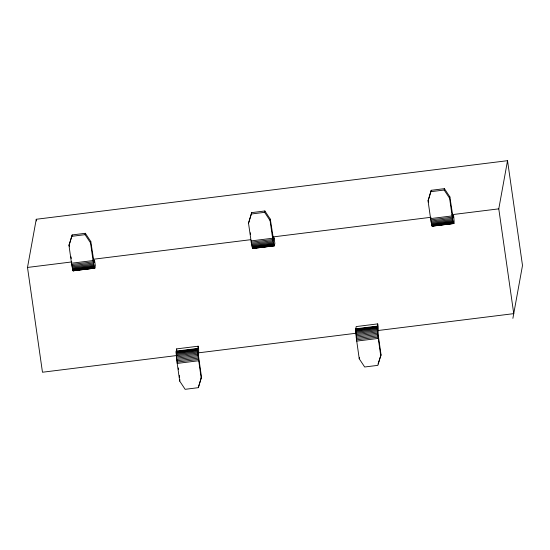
<?xml version="1.0" encoding="UTF-8"?>
<svg xmlns="http://www.w3.org/2000/svg" width="550" height="550" viewBox="0 0 550 550"><rect width="100%" height="100%" fill="white"/><g stroke="black" fill="none" stroke-linecap="round" stroke-linejoin="round"><path stroke-width="0.82" d="M176.151 352.103L176.633 348.886L198.172 346.211C199.416 350.57 197.931 354.97 198.969 359.37L201.492 377.059L198.309 387.674L185.137 389.317L179.699 381.102L176.832 360.793L176.151 352.103L197.697 349.429L198.172 346.211M355.692 329.787L356.166 326.569L377.712 323.888C378.957 328.254 377.465 332.647 378.503 337.054L381.033 354.736L377.843 365.358L364.671 366.994L359.239 358.786L356.366 338.477L355.692 329.787L377.231 327.106L377.712 323.888M177.114 355.493L42.467 372.233L27.5 267.444L36.252 219.271L507.533 160.683L522.5 265.478L512.889 318.354M94.531 260.219L95.315 265.678L94.834 268.159L73.081 270.793L71.885 265.698L68.984 245.554L72.174 234.933L85.346 233.296L90.777 241.512L94.084 262.584L94.531 260.219L92.874 260.425M68.984 245.554L72.174 234.933M94.834 268.159L93.431 263.017L90.53 242.88L85.099 234.664L85.346 233.296M90.53 242.88L90.777 241.512M179.699 381.102L179.953 379.734M198.309 387.674L201.492 377.059M274.072 237.903L274.849 243.361L274.368 245.843L252.622 248.476L251.426 243.382L248.524 223.238L251.708 212.616L264.88 210.98L270.311 219.189L273.625 240.261L274.072 237.903L272.415 238.109M248.524 223.238L251.708 212.616M274.368 245.843L272.972 240.701L270.064 220.557L264.632 212.348L264.88 210.98M270.064 220.557L270.311 219.189M359.239 358.786L359.487 357.418M453.908 223.52L432.156 226.153L430.959 221.059L428.058 200.915L431.248 190.293L444.421 188.657L449.852 196.873L453.104 217.951L453.606 215.579C455.187 229.866 452.684 221.746 452.127 215.923L449.604 198.241L449.852 196.873M428.058 200.915L431.248 190.293M449.604 198.241L444.166 190.025L444.421 188.657M378.242 330.488L513.748 313.644L498.781 208.856L507.533 160.683M378.091 363.99L381.033 354.736M73.198 270.903L75.845 270.291M432.272 226.263L434.087 225.754M71.926 236.301L85.099 234.664M251.46 213.984L264.632 212.348M430.994 191.661L444.166 190.025M27.5 267.444L71.816 261.931M93.122 259.284L250.786 239.683M272.944 236.933L430.602 217.333M451.908 214.679L498.781 208.856M71.507 263.237L93.053 260.562M251.048 240.921L272.594 238.239M430.581 218.597L452.127 215.923M71.699 264.502L93.239 261.821M251.233 242.179L272.779 239.504M430.767 219.863L452.313 217.181M71.885 265.698L93.431 263.017M251.426 243.382L272.972 240.701M430.959 221.059L452.506 218.384M72.078 266.812L93.624 264.131M251.618 244.489L273.164 241.814M431.152 222.173L452.698 219.491M72.27 267.822L93.816 265.141M251.811 245.499L273.35 242.825M431.344 223.183L452.891 220.502M72.456 268.709L94.002 266.035M251.989 246.393L273.536 243.712M431.53 224.07L453.076 221.396M72.634 269.466L94.181 266.784M252.168 247.143L273.714 244.468M431.709 224.826L453.248 222.145M72.799 270.071L94.346 267.389M252.333 247.748L273.879 245.073M431.874 225.431L453.413 222.75M72.951 270.518L94.49 267.836M252.484 248.194L274.031 245.52M432.018 225.878L453.564 223.197M77.502 270.084L79.991 269.775M82.472 269.466L84.129 269.259M86.618 268.95L89.107 268.641M90.764 268.434L94.902 267.919M254.554 248.077L257.043 247.768M258.699 247.562L261.181 247.252M262.838 247.046L266.152 246.634M267.809 246.428L270.298 246.118M271.954 245.912L274.443 245.603M435.744 225.548L438.233 225.239M439.89 225.032L442.379 224.723M444.861 224.414L447.349 224.104M449.006 223.898L451.488 223.596M73.081 270.793L94.627 268.118M252.622 248.476L274.161 245.795M432.156 226.153L453.702 223.479M176.22 351.134L197.766 348.452M355.761 328.811L377.3 326.136M176.172 351.539L197.718 348.858M355.712 329.216L377.259 326.542M176.158 352.825L197.704 350.144L197.697 349.429M355.692 330.502L377.238 327.827L377.231 327.106M176.186 353.678L197.732 351.003L197.704 350.144M355.719 331.361L377.266 328.68L377.238 327.827M176.241 354.661L197.78 351.986L197.732 351.003M355.774 332.344L377.321 329.663L377.266 328.68M198.419 352.846L356.084 333.245M176.316 355.754L197.863 353.072L197.78 351.986M355.85 333.431L377.396 330.756L377.321 329.663M176.413 356.929L197.959 354.255L197.863 353.072M355.953 334.613L377.493 331.932L377.396 330.756M176.536 358.181L198.083 355.499L197.959 354.255M356.07 335.857L377.616 333.183L377.493 331.932M176.674 359.473L198.22 356.792L198.083 355.499M356.207 337.15L377.754 334.476L377.616 333.183M176.832 360.793L198.371 358.112L198.22 356.792M356.366 338.477L377.912 335.796L377.754 334.476M176.997 362.113L198.543 359.439L201.245 378.428M356.531 339.797L378.077 337.116L380.786 356.104M177.176 363.419L198.722 360.738M356.716 341.103L378.256 338.422M251.494 240.845L251.597 241.416M430.829 217.229L430.932 217.903M428.306 199.547L428.67 202.077M250.333 232.815L250.573 234.499M176.633 348.886L176.853 350.446M178.269 367.943L178.509 369.627M179.348 375.526L179.589 377.211M69.231 244.186L69.596 246.716M71.039 256.816L71.28 258.5M36.252 219.271L36.492 220.962M377.912 335.796L378.077 337.116M198.371 358.112L198.543 359.439M177.244 360.649L177.327 361.357M356.703 337.631L356.579 336.325"/></g></svg>
